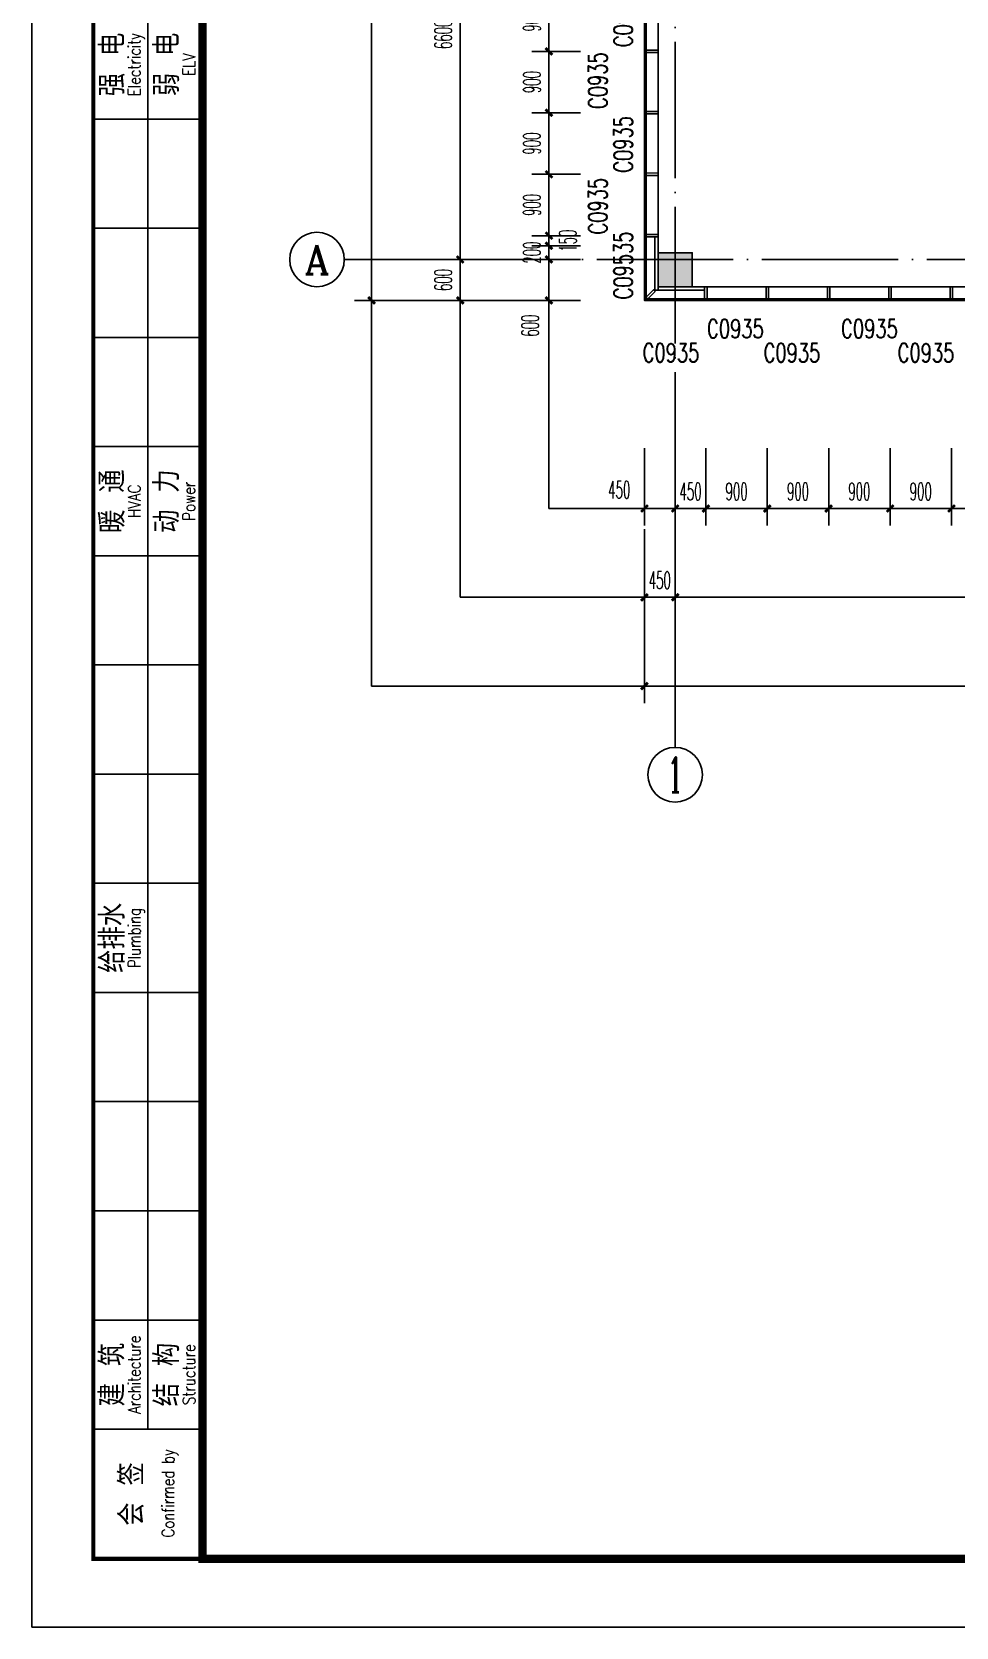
# Model space of a CAD drawing. Header units: millimetres. Extents: x -13830 to 215738, y -24143 to 193994.
# Drawn here: x -3452 to 10095, y 64957 to 88334 of the extents above; entities that cross this region are included whole.
import ezdxf
from ezdxf.enums import TextEntityAlignment as Align

# ---------------------------------------------------------------- set-up
doc = ezdxf.new("R2010")
doc.units = ezdxf.units.MM
doc.header["$LTSCALE"] = 100
doc.linetypes.add('DOTE', pattern=[2.42, 2, -0.2, 0.02, -0.2])
doc.layers.get('0').update_dxf_attribs({"linetype": 'CONTINUOUS'})
doc.layers.get('DEFPOINTS').update_dxf_attribs({"linetype": 'CONTINUOUS'})
for name, color, linetype in [('A-Drain-Well', 201, 'CONTINUOUS'), ('AXIS', 3, 'CONTINUOUS'), ('AXIS_TEXT', 7, 'CONTINUOUS'), ('COLUMN', 9, 'CONTINUOUS'), ('CURTWALL', 4, 'CONTINUOUS'), ('DOTE', 8, 'CONTINUOUS'), ('MCST 2F$0$A-_WIND----_E-', 4, 'CONTINUOUS'), ('PUB_DIM', 3, 'CONTINUOUS'), ('PUB_HATCH', 8, 'CONTINUOUS'), ('RAIL', 163, 'CONTINUOUS'), ('TK HAHA', 1, 'CONTINUOUS'), ('WINDOW', 4, 'CONTINUOUS'), ('WINDOW_TEXT', 7, 'CONTINUOUS'), ('图框', 7, 'CONTINUOUS')]:
    doc.layers.add(name, color=color, linetype=linetype)
doc.styles.add('_TCH_AXIS', font='COMPLEX', dxfattribs={"bigfont": 'GBCBIG'})
doc.styles.add('_TCH_WINDOW', font='SIMPLEX', dxfattribs={"height": 3.5, "bigfont": 'GBCBIG'})
doc.styles.add('COMPLEX', font='COMPLEX')
doc.styles.add('DIM_FONT_T3', font='SIMPLEX', dxfattribs={"width": 0.494118, "bigfont": 'GBCBIG'})
doc.styles.add('TKZ2_tjkts.shx', font='tjromant.shx', dxfattribs={"bigfont": 'tjkts.shx'})
doc.dimstyles.new('_TCH_ARCH&&100', dxfattribs={"dimtxt": 255, "dimasz": 100, "dimexe": 250, "dimexo": 300, "dimgap": 122.5, "dimtad": 1, "dimdec": 0, "dimzin": 0, "dimdsep": 46, "dimtxsty": 'DIM_FONT_T3', "dimblk": 'ARCHTICK', "dimcen": 0.09, "dimclrt": 7, "dimazin": 0, "dimtfac": 1, "dimtdec": 0, "dimtix": 1, "dimtmove": 2, "dimatfit": 3, "dimldrblk": 'ARCHTICK', "dimfxl": 1, "dimtolj": 1, "dimtzin": 0, "dimarcsym": 0})

# ---------------------------------------------------------------- blocks, each defined once
blk = doc.blocks.new('TJAD_TK_A1')
for p, q in [((517.38, 385.45), (517.38, 641.45)), ((509.38, 577.45), (525.38, 577.45)), ((509.38, 561.45), (525.38, 561.45)), ((509.38, 545.45), (525.38, 545.45)), ((509.38, 529.45), (525.38, 529.45)), ((509.38, 513.45), (525.38, 513.45)), ((509.38, 497.45), (525.38, 497.45)), ((509.38, 481.45), (525.38, 481.45)), ((509.38, 465.45), (525.38, 465.45)), ((509.38, 449.45), (525.38, 449.45)), ((509.38, 433.45), (525.38, 433.45)), ((509.38, 417.45), (525.38, 417.45)), ((509.38, 401.45), (525.38, 401.45)), ((517.38, 401.45), (517.38, 385.45)), ((509.38, 385.45), (525.38, 385.45))]:
    blk.add_line(p, q)
at = {"layer": '图框'}
for q in [(500.38, 950.45), (1341.38, 356.45)]:
    blk.add_line((500.38, 356.45), q, dxfattribs=at)
at = {"layer": '图框', "const_width": 1.2}
blk.add_lwpolyline([(1331.38, 940.45), (525.38, 940.45), (525.38, 366.45), (1331.38, 366.45)], close=True, dxfattribs=at)
at = {"layer": '图框', "const_width": 0.6}
blk.add_lwpolyline([(525.38, 366.45), (509.38, 366.45), (509.38, 641.45), (525.38, 641.45)], dxfattribs=at)
at = {"style": 'TKZ2_tjkts.shx'}
for s, p in [('强 电', (512.17, 585.45)), ('弱 电', (520.17, 585.45)), ('暖 通', (512.17, 521.45)), ('动 力', (520.17, 521.45)), ('给排水', (512.17, 457.45)), ('建 筑', (512.17, 393.45)), ('结 构', (520.17, 393.45)), ('会 签', (515, 375.95))]:
    blk.add_text(s, height=3.6, rotation=90, dxfattribs=at).set_placement(p, align=Align.MIDDLE_CENTER)
at = {"style": 'TKZ2_tjkts.shx', "width": 0.8}
for s, p in [('Electricity', (515.4, 585.45)), ('ELV', (523.4, 585.45)), ('HVAC', (515.4, 521.45)), ('Power', (523.4, 521.45)), ('Plumbing', (515.4, 457.45)), ('Architecture', (515.4, 393.45)), ('Structure', (523.4, 393.45)), ('Confirmed by', (520.33, 376.06))]:
    blk.add_text(s, height=1.8, rotation=90, dxfattribs=at).set_placement(p, align=Align.MIDDLE_CENTER)
blk = doc.blocks.new('180703-expo')
at = {"layer": '图框'}
blk.add_blockref('TJAD_TK_A1', (-500.38, -356.45), dxfattribs=at)
blk = doc.blocks.new('_AXISO')
blk.add_circle((0, 0), 0.5)
at = {"layer": 'AXIS_TEXT', "style": 'COMPLEX', "width": 1.041667}
blk.add_attdef('A', text='', height=0.56, dxfattribs=at).set_placement((-0.25, -0.28), (0.25, -0.28), align=Align.FIT)
blk = doc.blocks.new('_ArchTick')
at = {"color": 0, "linetype": 'ByBlock', "const_width": 0.4}
blk.add_lwpolyline([(-0.5, -0.5), (0.5, 0.5)], dxfattribs=at)
blk = doc.blocks.new('*D1024')
at = {"layer": 'AXIS', "color": 0, "lineweight": -2, "transparency": 16777216}
for p, q in [((-450, -3900), (-450, -6450)), ((19400, -3900), (19400, -6450)), ((-450, -6200), (19400, -6200))]:
    blk.add_line(p, q, dxfattribs=at)
at = {"layer": 'DEFPOINTS', "color": 0, "transparency": 16777216}
for p in [(-450, -3600), (19400, -3600), (19400, -6200)]:
    blk.add_point(p, dxfattribs=at)
at = {"layer": 'AXIS', "color": 0, "lineweight": -2, "transparency": 16777216, "xscale": 100, "yscale": 100, "zscale": 100, "rotation": 180}
blk.add_blockref('_ArchTick', (-450, -6200), dxfattribs=at)
at = {"layer": 'AXIS', "color": 0, "lineweight": -2, "transparency": 16777216, "xscale": 100, "yscale": 100, "zscale": 100}
blk.add_blockref('_ArchTick', (19400, -6200), dxfattribs=at)
at = {"layer": 'AXIS', "color": 7, "transparency": 16777216, "insert": (9475, -5950), "char_height": 255, "attachment_point": 5, "style": 'DIM_FONT_T3'}
blk.add_mtext('\\A1;19850', dxfattribs=at)
blk = doc.blocks.new('*D1025')
at = {"layer": 'AXIS', "color": 0, "lineweight": -2, "transparency": 16777216}
for p, q in [((-450, -3900), (-450, -5150)), ((0, -3900), (0, -5150)), ((-450, -4900), (-550, -4900)), ((-450, -4900), (0, -4900)), ((0, -4900), (100, -4900))]:
    blk.add_line(p, q, dxfattribs=at)
at = {"layer": 'DEFPOINTS', "color": 0, "transparency": 16777216}
for p in [(-450, -3600), (0, -3600), (0, -4900)]:
    blk.add_point(p, dxfattribs=at)
at = {"layer": 'AXIS', "color": 0, "lineweight": -2, "transparency": 16777216, "xscale": 100, "yscale": 100, "zscale": 100}
blk.add_blockref('_ArchTick', (-450, -4900), dxfattribs=at)
at = {"layer": 'AXIS', "color": 0, "lineweight": -2, "transparency": 16777216, "xscale": 100, "yscale": 100, "zscale": 100, "rotation": 180}
blk.add_blockref('_ArchTick', (0, -4900), dxfattribs=at)
at = {"layer": 'AXIS', "color": 7, "transparency": 16777216, "insert": (-225, -4650), "char_height": 255, "attachment_point": 5, "style": 'DIM_FONT_T3'}
blk.add_mtext('\\A1;450', dxfattribs=at)
blk = doc.blocks.new('*D1026')
at = {"layer": 'AXIS', "color": 0, "lineweight": -2, "transparency": 16777216}
for p, q in [((0, -3900), (0, -5150)), ((9200, -3900), (9200, -5150)), ((0, -4900), (9200, -4900))]:
    blk.add_line(p, q, dxfattribs=at)
at = {"layer": 'DEFPOINTS', "color": 0, "transparency": 16777216}
for p in [(0, -3600), (9200, -3600), (9200, -4900)]:
    blk.add_point(p, dxfattribs=at)
at = {"layer": 'AXIS', "color": 0, "lineweight": -2, "transparency": 16777216, "xscale": 100, "yscale": 100, "zscale": 100, "rotation": 180}
blk.add_blockref('_ArchTick', (0, -4900), dxfattribs=at)
at = {"layer": 'AXIS', "color": 0, "lineweight": -2, "transparency": 16777216, "xscale": 100, "yscale": 100, "zscale": 100}
blk.add_blockref('_ArchTick', (9200, -4900), dxfattribs=at)
at = {"layer": 'AXIS', "color": 7, "transparency": 16777216, "insert": (4600, -4650), "char_height": 255, "attachment_point": 5, "style": 'DIM_FONT_T3'}
blk.add_mtext('\\A1;9200', dxfattribs=at)
blk = doc.blocks.new('*D1043')
at = {"layer": 'AXIS', "color": 0, "lineweight": -2, "transparency": 16777216}
for p, q in [((-2043, 28050), (-4700, 28050)), ((-4450, -550), (-4450, 28050)), ((-2043, -550), (-4700, -550))]:
    blk.add_line(p, q, dxfattribs=at)
at = {"layer": 'DEFPOINTS', "color": 0, "transparency": 16777216}
for p in [(-4450, 28050), (-1743, 28050), (-1743, -550)]:
    blk.add_point(p, dxfattribs=at)
at = {"layer": 'AXIS', "color": 0, "lineweight": -2, "transparency": 16777216, "xscale": 100, "yscale": 100, "zscale": 100}
for p, rotation in [((-4450, 28050), 90), ((-4450, -550), 270)]:
    blk.add_blockref('_ArchTick', p, dxfattribs=dict(at, rotation=rotation))
at = {"layer": 'AXIS', "color": 7, "transparency": 16777216, "insert": (-4700, 13750), "char_height": 255, "attachment_point": 5, "rotation": 90, "style": 'DIM_FONT_T3'}
blk.add_mtext('\\A1;28600', dxfattribs=at)
blk = doc.blocks.new('*D1044')
at = {"layer": 'AXIS', "color": 0, "lineweight": -2, "transparency": 16777216}
for p, q in [((-2150, 50), (-3400, 50)), ((-3150, -550), (-3150, 50)), ((-2150, -550), (-3400, -550))]:
    blk.add_line(p, q, dxfattribs=at)
at = {"layer": 'DEFPOINTS', "color": 0, "transparency": 16777216}
for p in [(-3150, 50), (-1850, 50), (-1850, -550)]:
    blk.add_point(p, dxfattribs=at)
at = {"layer": 'AXIS', "color": 0, "lineweight": -2, "transparency": 16777216, "xscale": 100, "yscale": 100, "zscale": 100}
for p, rotation in [((-3150, 50), 90), ((-3150, -550), 270)]:
    blk.add_blockref('_ArchTick', p, dxfattribs=dict(at, rotation=rotation))
at = {"layer": 'AXIS', "color": 7, "transparency": 16777216, "insert": (-3400, -250), "char_height": 255, "attachment_point": 5, "rotation": 90, "style": 'DIM_FONT_T3'}
blk.add_mtext('\\A1;600', dxfattribs=at)
blk = doc.blocks.new('*D1045')
at = {"layer": 'AXIS', "color": 0, "lineweight": -2, "transparency": 16777216}
for p, q in [((-2150, 6650), (-3400, 6650)), ((-3150, 50), (-3150, 6650)), ((-2150, 50), (-3400, 50))]:
    blk.add_line(p, q, dxfattribs=at)
at = {"layer": 'DEFPOINTS', "color": 0, "transparency": 16777216}
for p in [(-3150, 6650), (-1850, 6650), (-1850, 50)]:
    blk.add_point(p, dxfattribs=at)
at = {"layer": 'AXIS', "color": 0, "lineweight": -2, "transparency": 16777216, "xscale": 100, "yscale": 100, "zscale": 100}
for p, rotation in [((-3150, 6650), 90), ((-3150, 50), 270)]:
    blk.add_blockref('_ArchTick', p, dxfattribs=dict(at, rotation=rotation))
at = {"layer": 'AXIS', "color": 7, "transparency": 16777216, "insert": (-3400, 3350), "char_height": 255, "attachment_point": 5, "rotation": 90, "style": 'DIM_FONT_T3'}
blk.add_mtext('\\A1;6600', dxfattribs=at)
blk = doc.blocks.new('MCST 2F$0$ELDERLY CARE MULLION')
at = {"layer": 'MCST 2F$0$A-_WIND----_E-'}
blk.add_lwpolyline([(155290, -76416), (155378, -76568), (155408, -76550), (155321, -76399)], close=True, dxfattribs=at)
blk = doc.blocks.new('一层幕墙')
blk.add_lwpolyline([(20239, 10375), (20239, 10410), (20264, 10410), (20264, 10375)], close=True)
at = {"layer": 'MCST 2F$0$A-_WIND----_E-', "color": 8}
for points in [[(20264, 10410), (20264, 14975), (-486, 14975), (-486, -475), (6514, -475)], [(20239, 10410), (20239, 14950), (-461, 14950), (-461, -450), (6514, -450)]]:
    blk.add_lwpolyline(points, dxfattribs=at)
at = {"layer": 'MCST 2F$0$A-_WIND----_E-'}
blk.add_lwpolyline([(20252, 10410), (20252, 14962), (-473, 14962), (-473, -463), (6514, -463)], dxfattribs=at)
for points in [[(-461, 14925), (-355, 14819), (-330, 14844), (-436, 14950)], [(20133, 14819), (20239, 14925), (20214, 14950), (20108, 14844)]]:
    blk.add_lwpolyline(points, close=True, dxfattribs=at)
at = {"xscale": -1}
for p, rotation in [((96759, 158774), 29.99999999999988), ((97659, 158774), 29.99999999999988), ((98559, 158774), 29.99999999999988), ((99459, 158774), 29.99999999999988), ((100359, 158774), 29.99999999999988), ((101259, 158774), 29.99999999999988), ((102159, 158774), 29.99999999999988), ((103059, 158774), 29.99999999999988), ((103959, 158774), 29.99999999999988), ((104859, 158774), 29.99999999999988), ((105759, 158774), 29.99999999999988), ((106659, 158774), 29.99999999999988), ((107559, 158774), 29.99999999999988), ((108459, 158774), 29.99999999999988), ((109359, 158774), 29.99999999999988), ((110259, 158774), 29.99999999999988), ((111159, 158774), 29.99999999999988), ((112059, 158774), 29.99999999999988), ((112959, 158774), 29.99999999999988), ((113859, 158774), 29.99999999999988), ((114759, 158774), 29.99999999999988), ((115659, 158774), 29.99999999999988), ((-144284, 110370), 119.9999999999999), ((164063, -82220), 299.9999999999999), ((-144284, 109470), 119.9999999999999), ((164063, -83120), 299.9999999999999), ((-144284, 108570), 119.9999999999999), ((164063, -84020), 299.9999999999999), ((-144284, 107670), 119.9999999999999), ((164063, -84920), 299.9999999999999), ((-144284, 106770), 119.9999999999999), ((164063, -85902), 299.9999999999999), ((-144284, 105870), 119.9999999999999), ((-144284, 104970), 119.9999999999999), ((-144284, 104070), 119.9999999999999), ((-144284, 103170), 119.9999999999999), ((-144284, 102270), 119.9999999999999), ((-144284, 101370), 119.9999999999999), ((-144284, 100470), 119.9999999999999), ((-144284, 99570), 119.9999999999999), ((-144284, 98670), 119.9999999999999), ((-144284, 97770), 119.9999999999999), ((-144284, 96870), 119.9999999999999), ((-96081, -144274), 209.9999999999999), ((-94981, -144274), 209.9999999999999), ((-94281, -144274), 209.9999999999999), ((-93381, -144274), 209.9999999999999), ((-92481, -144274), 209.9999999999999), ((-91581, -144274), 209.9999999999999), ((-90681, -144274), 209.9999999999999), ((-89763, -144274), 209.9999999999999)]:
    blk.add_blockref('MCST 2F$0$ELDERLY CARE MULLION', p, dxfattribs=dict(at, rotation=rotation))
blk = doc.blocks.new('_FZH')
blk.add_lwpolyline([(-0.5, -0.5), (0.5, -0.5), (0.5, 0.5), (-0.5, 0.5)], close=True)
at = {"layer": 'PUB_HATCH'}
blk.add_solid([(-0.5, -0.5), (0.5, -0.5), (-0.5, 0.5), (0.5, 0.5)], dxfattribs=at)
blk = doc.blocks.new('sfdsfsfdsdfs10')
at = {"layer": 'COLUMN', "color": 3, "xscale": 500.0000000006985, "yscale": 500.0000000006985, "zscale": 500.0000000006985, "rotation": 270}
blk.add_blockref('_FZH', (650, 450), dxfattribs=at)
blk = doc.blocks.new('*D855')
at = {"layer": 'DEFPOINTS', "color": 0, "transparency": 16777216}
for p in [(4127, 84999), (4890, 84999), (4890, 84399)]:
    blk.add_point(p, dxfattribs=at)
at = {"layer": 'PUB_DIM', "color": 0, "lineweight": -2, "transparency": 16777216}
for p, q in [((4590, 84999), (3877, 84999)), ((4127, 84399), (4127, 84999)), ((4590, 84399), (3877, 84399))]:
    blk.add_line(p, q, dxfattribs=at)
at = {"layer": 'PUB_DIM', "color": 0, "lineweight": -2, "transparency": 16777216, "xscale": 100, "yscale": 100, "zscale": 100}
for p, rotation in [((4127, 84999), 90), ((4127, 84399), 270)]:
    blk.add_blockref('_ArchTick', p, dxfattribs=dict(at, rotation=rotation))
at = {"layer": 'PUB_DIM', "color": 7, "transparency": 16777216, "insert": (3852, 84029), "char_height": 255, "attachment_point": 5, "rotation": 90, "style": 'DIM_FONT_T3'}
blk.add_mtext('\\A1;600', dxfattribs=at)
blk = doc.blocks.new('*D856')
at = {"layer": 'DEFPOINTS', "color": 0, "transparency": 16777216}
for p in [(4127, 85199), (4890, 85199), (4890, 84999)]:
    blk.add_point(p, dxfattribs=at)
at = {"layer": 'PUB_DIM', "color": 0, "lineweight": -2, "transparency": 16777216}
for p, q in [((4590, 85199), (3877, 85199)), ((4127, 85199), (4127, 85299)), ((4127, 84999), (4127, 85199)), ((4590, 84999), (3877, 84999)), ((4127, 84999), (4127, 84899))]:
    blk.add_line(p, q, dxfattribs=at)
at = {"layer": 'PUB_DIM', "color": 0, "lineweight": -2, "transparency": 16777216, "xscale": 100, "yscale": 100, "zscale": 100}
for p, rotation in [((4127, 85199), 270), ((4127, 84999), 90)]:
    blk.add_blockref('_ArchTick', p, dxfattribs=dict(at, rotation=rotation))
at = {"layer": 'PUB_DIM', "color": 7, "transparency": 16777216, "insert": (3877, 85099), "char_height": 255, "attachment_point": 5, "rotation": 90, "style": 'DIM_FONT_T3'}
blk.add_mtext('\\A1;200', dxfattribs=at)
blk = doc.blocks.new('*D857')
at = {"layer": 'DEFPOINTS', "color": 0, "transparency": 16777216}
for p in [(4127, 85348), (4890, 85348), (4890, 85199)]:
    blk.add_point(p, dxfattribs=at)
at = {"layer": 'PUB_DIM', "color": 0, "lineweight": -2, "transparency": 16777216}
for p, q in [((4590, 85348), (3877, 85348)), ((4127, 85348), (4127, 85448)), ((4127, 85199), (4127, 85348)), ((4590, 85199), (3877, 85199)), ((4127, 85199), (4127, 85099))]:
    blk.add_line(p, q, dxfattribs=at)
at = {"layer": 'PUB_DIM', "color": 0, "lineweight": -2, "transparency": 16777216, "xscale": 100, "yscale": 100, "zscale": 100}
for p, rotation in [((4127, 85348), 270), ((4127, 85199), 90)]:
    blk.add_blockref('_ArchTick', p, dxfattribs=dict(at, rotation=rotation))
at = {"layer": 'PUB_DIM', "color": 7, "transparency": 16777216, "insert": (4402, 85273), "char_height": 255, "attachment_point": 5, "rotation": 90, "style": 'DIM_FONT_T3'}
blk.add_mtext('\\A1;150', dxfattribs=at)
blk = doc.blocks.new('*D858')
at = {"layer": 'DEFPOINTS', "color": 0, "transparency": 16777216}
for p in [(4127, 86248), (4890, 86248), (4890, 85348)]:
    blk.add_point(p, dxfattribs=at)
at = {"layer": 'PUB_DIM', "color": 0, "lineweight": -2, "transparency": 16777216}
for p, q in [((4590, 86248), (3877, 86248)), ((4127, 85348), (4127, 86248)), ((4590, 85348), (3877, 85348))]:
    blk.add_line(p, q, dxfattribs=at)
at = {"layer": 'PUB_DIM', "color": 0, "lineweight": -2, "transparency": 16777216, "xscale": 100, "yscale": 100, "zscale": 100}
for p, rotation in [((4127, 86248), 90), ((4127, 85348), 270)]:
    blk.add_blockref('_ArchTick', p, dxfattribs=dict(at, rotation=rotation))
at = {"layer": 'PUB_DIM', "color": 7, "transparency": 16777216, "insert": (3877, 85798), "char_height": 255, "attachment_point": 5, "rotation": 90, "style": 'DIM_FONT_T3'}
blk.add_mtext('\\A1;900', dxfattribs=at)
blk = doc.blocks.new('*D859')
at = {"layer": 'DEFPOINTS', "color": 0, "transparency": 16777216}
for p in [(4127, 87148), (4890, 87148), (4890, 86248)]:
    blk.add_point(p, dxfattribs=at)
at = {"layer": 'PUB_DIM', "color": 0, "lineweight": -2, "transparency": 16777216}
for p, q in [((4590, 87148), (3877, 87148)), ((4127, 86248), (4127, 87148)), ((4590, 86248), (3877, 86248))]:
    blk.add_line(p, q, dxfattribs=at)
at = {"layer": 'PUB_DIM', "color": 0, "lineweight": -2, "transparency": 16777216, "xscale": 100, "yscale": 100, "zscale": 100}
for p, rotation in [((4127, 87148), 90), ((4127, 86248), 270)]:
    blk.add_blockref('_ArchTick', p, dxfattribs=dict(at, rotation=rotation))
at = {"layer": 'PUB_DIM', "color": 7, "transparency": 16777216, "insert": (3877, 86698), "char_height": 255, "attachment_point": 5, "rotation": 90, "style": 'DIM_FONT_T3'}
blk.add_mtext('\\A1;900', dxfattribs=at)
blk = doc.blocks.new('*D860')
at = {"layer": 'DEFPOINTS', "color": 0, "transparency": 16777216}
for p in [(4127, 88048), (4890, 88048), (4890, 87148)]:
    blk.add_point(p, dxfattribs=at)
at = {"layer": 'PUB_DIM', "color": 0, "lineweight": -2, "transparency": 16777216}
for p, q in [((4590, 88048), (3877, 88048)), ((4127, 87148), (4127, 88048)), ((4590, 87148), (3877, 87148))]:
    blk.add_line(p, q, dxfattribs=at)
at = {"layer": 'PUB_DIM', "color": 0, "lineweight": -2, "transparency": 16777216, "xscale": 100, "yscale": 100, "zscale": 100}
for p, rotation in [((4127, 88048), 90), ((4127, 87148), 270)]:
    blk.add_blockref('_ArchTick', p, dxfattribs=dict(at, rotation=rotation))
at = {"layer": 'PUB_DIM', "color": 7, "transparency": 16777216, "insert": (3877, 87598), "char_height": 255, "attachment_point": 5, "rotation": 90, "style": 'DIM_FONT_T3'}
blk.add_mtext('\\A1;900', dxfattribs=at)
blk = doc.blocks.new('*D861')
at = {"layer": 'DEFPOINTS', "color": 0, "transparency": 16777216}
for p in [(4127, 88948), (4890, 88948), (4890, 88048)]:
    blk.add_point(p, dxfattribs=at)
at = {"layer": 'PUB_DIM', "color": 0, "lineweight": -2, "transparency": 16777216}
for p, q in [((4590, 88948), (3877, 88948)), ((4127, 88048), (4127, 88948)), ((4590, 88048), (3877, 88048))]:
    blk.add_line(p, q, dxfattribs=at)
at = {"layer": 'PUB_DIM', "color": 0, "lineweight": -2, "transparency": 16777216, "xscale": 100, "yscale": 100, "zscale": 100}
for p, rotation in [((4127, 88948), 90), ((4127, 88048), 270)]:
    blk.add_blockref('_ArchTick', p, dxfattribs=dict(at, rotation=rotation))
at = {"layer": 'PUB_DIM', "color": 7, "transparency": 16777216, "insert": (3877, 88498), "char_height": 255, "attachment_point": 5, "rotation": 90, "style": 'DIM_FONT_T3'}
blk.add_mtext('\\A1;900', dxfattribs=at)
blk = doc.blocks.new('*D976')
at = {"layer": 'DEFPOINTS', "color": 0, "transparency": 16777216}
for p in [(5527, 82532), (5977, 82532), (5977, 81349)]:
    blk.add_point(p, dxfattribs=at)
at = {"layer": 'PUB_DIM', "color": 0, "lineweight": -2, "transparency": 16777216}
for p, q in [((5527, 82232), (5527, 81099)), ((5977, 82232), (5977, 81099)), ((5527, 81349), (5977, 81349))]:
    blk.add_line(p, q, dxfattribs=at)
at = {"layer": 'PUB_DIM', "color": 0, "lineweight": -2, "transparency": 16777216, "xscale": 100, "yscale": 100, "zscale": 100, "rotation": 180}
blk.add_blockref('_ArchTick', (5527, 81349), dxfattribs=at)
at = {"layer": 'PUB_DIM', "color": 0, "lineweight": -2, "transparency": 16777216, "xscale": 100, "yscale": 100, "zscale": 100}
blk.add_blockref('_ArchTick', (5977, 81349), dxfattribs=at)
at = {"layer": 'PUB_DIM', "color": 7, "transparency": 16777216, "insert": (5157, 81624), "char_height": 255, "attachment_point": 5, "style": 'DIM_FONT_T3'}
blk.add_mtext('\\A1;450', dxfattribs=at)
blk = doc.blocks.new('*D977')
at = {"layer": 'DEFPOINTS', "color": 0, "transparency": 16777216}
for p in [(5977, 82532), (6427, 82532), (6427, 81349)]:
    blk.add_point(p, dxfattribs=at)
at = {"layer": 'PUB_DIM', "color": 0, "lineweight": -2, "transparency": 16777216}
for p, q in [((5977, 82232), (5977, 81099)), ((6427, 82232), (6427, 81099)), ((5977, 81349), (5877, 81349)), ((5977, 81349), (6427, 81349)), ((6427, 81349), (6527, 81349))]:
    blk.add_line(p, q, dxfattribs=at)
at = {"layer": 'PUB_DIM', "color": 0, "lineweight": -2, "transparency": 16777216, "xscale": 100, "yscale": 100, "zscale": 100}
blk.add_blockref('_ArchTick', (5977, 81349), dxfattribs=at)
at = {"layer": 'PUB_DIM', "color": 0, "lineweight": -2, "transparency": 16777216, "xscale": 100, "yscale": 100, "zscale": 100, "rotation": 180}
blk.add_blockref('_ArchTick', (6427, 81349), dxfattribs=at)
at = {"layer": 'PUB_DIM', "color": 7, "transparency": 16777216, "insert": (6202, 81599), "char_height": 255, "attachment_point": 5, "style": 'DIM_FONT_T3'}
blk.add_mtext('\\A1;450', dxfattribs=at)
blk = doc.blocks.new('*D978')
at = {"layer": 'DEFPOINTS', "color": 0, "transparency": 16777216}
for p in [(6427, 82532), (7327, 82532), (7327, 81349)]:
    blk.add_point(p, dxfattribs=at)
at = {"layer": 'PUB_DIM', "color": 0, "lineweight": -2, "transparency": 16777216}
for p, q in [((6427, 82232), (6427, 81099)), ((7327, 82232), (7327, 81099)), ((6427, 81349), (7327, 81349))]:
    blk.add_line(p, q, dxfattribs=at)
at = {"layer": 'PUB_DIM', "color": 0, "lineweight": -2, "transparency": 16777216, "xscale": 100, "yscale": 100, "zscale": 100, "rotation": 180}
blk.add_blockref('_ArchTick', (6427, 81349), dxfattribs=at)
at = {"layer": 'PUB_DIM', "color": 0, "lineweight": -2, "transparency": 16777216, "xscale": 100, "yscale": 100, "zscale": 100}
blk.add_blockref('_ArchTick', (7327, 81349), dxfattribs=at)
at = {"layer": 'PUB_DIM', "color": 7, "transparency": 16777216, "insert": (6877, 81599), "char_height": 255, "attachment_point": 5, "style": 'DIM_FONT_T3'}
blk.add_mtext('\\A1;900', dxfattribs=at)
blk = doc.blocks.new('*D979')
at = {"layer": 'DEFPOINTS', "color": 0, "transparency": 16777216}
for p in [(7327, 82532), (8227, 82532), (8227, 81349)]:
    blk.add_point(p, dxfattribs=at)
at = {"layer": 'PUB_DIM', "color": 0, "lineweight": -2, "transparency": 16777216}
for p, q in [((7327, 82232), (7327, 81099)), ((8227, 82232), (8227, 81099)), ((7327, 81349), (8227, 81349))]:
    blk.add_line(p, q, dxfattribs=at)
at = {"layer": 'PUB_DIM', "color": 0, "lineweight": -2, "transparency": 16777216, "xscale": 100, "yscale": 100, "zscale": 100, "rotation": 180}
blk.add_blockref('_ArchTick', (7327, 81349), dxfattribs=at)
at = {"layer": 'PUB_DIM', "color": 0, "lineweight": -2, "transparency": 16777216, "xscale": 100, "yscale": 100, "zscale": 100}
blk.add_blockref('_ArchTick', (8227, 81349), dxfattribs=at)
at = {"layer": 'PUB_DIM', "color": 7, "transparency": 16777216, "insert": (7777, 81599), "char_height": 255, "attachment_point": 5, "style": 'DIM_FONT_T3'}
blk.add_mtext('\\A1;900', dxfattribs=at)
blk = doc.blocks.new('*D980')
at = {"layer": 'DEFPOINTS', "color": 0, "transparency": 16777216}
for p in [(8227, 82532), (9127, 82532), (9127, 81349)]:
    blk.add_point(p, dxfattribs=at)
at = {"layer": 'PUB_DIM', "color": 0, "lineweight": -2, "transparency": 16777216}
for p, q in [((8227, 82232), (8227, 81099)), ((9127, 82232), (9127, 81099)), ((8227, 81349), (9127, 81349))]:
    blk.add_line(p, q, dxfattribs=at)
at = {"layer": 'PUB_DIM', "color": 0, "lineweight": -2, "transparency": 16777216, "xscale": 100, "yscale": 100, "zscale": 100, "rotation": 180}
blk.add_blockref('_ArchTick', (8227, 81349), dxfattribs=at)
at = {"layer": 'PUB_DIM', "color": 0, "lineweight": -2, "transparency": 16777216, "xscale": 100, "yscale": 100, "zscale": 100}
blk.add_blockref('_ArchTick', (9127, 81349), dxfattribs=at)
at = {"layer": 'PUB_DIM', "color": 7, "transparency": 16777216, "insert": (8677, 81599), "char_height": 255, "attachment_point": 5, "style": 'DIM_FONT_T3'}
blk.add_mtext('\\A1;900', dxfattribs=at)
blk = doc.blocks.new('*D981')
at = {"layer": 'DEFPOINTS', "color": 0, "transparency": 16777216}
for p in [(9127, 82532), (10027, 82532), (10027, 81349)]:
    blk.add_point(p, dxfattribs=at)
at = {"layer": 'PUB_DIM', "color": 0, "lineweight": -2, "transparency": 16777216}
for p, q in [((9127, 82232), (9127, 81099)), ((10027, 82232), (10027, 81099)), ((9127, 81349), (10027, 81349))]:
    blk.add_line(p, q, dxfattribs=at)
at = {"layer": 'PUB_DIM', "color": 0, "lineweight": -2, "transparency": 16777216, "xscale": 100, "yscale": 100, "zscale": 100, "rotation": 180}
blk.add_blockref('_ArchTick', (9127, 81349), dxfattribs=at)
at = {"layer": 'PUB_DIM', "color": 0, "lineweight": -2, "transparency": 16777216, "xscale": 100, "yscale": 100, "zscale": 100}
blk.add_blockref('_ArchTick', (10027, 81349), dxfattribs=at)
at = {"layer": 'PUB_DIM', "color": 7, "transparency": 16777216, "insert": (9577, 81599), "char_height": 255, "attachment_point": 5, "style": 'DIM_FONT_T3'}
blk.add_mtext('\\A1;900', dxfattribs=at)
blk = doc.blocks.new('*D982')
at = {"layer": 'DEFPOINTS', "color": 0, "transparency": 16777216}
for p in [(10027, 82532), (10927, 82532), (10927, 81349)]:
    blk.add_point(p, dxfattribs=at)
at = {"layer": 'PUB_DIM', "color": 0, "lineweight": -2, "transparency": 16777216}
for p, q in [((10027, 82232), (10027, 81099)), ((10927, 82232), (10927, 81099)), ((10027, 81349), (10927, 81349))]:
    blk.add_line(p, q, dxfattribs=at)
at = {"layer": 'PUB_DIM', "color": 0, "lineweight": -2, "transparency": 16777216, "xscale": 100, "yscale": 100, "zscale": 100, "rotation": 180}
blk.add_blockref('_ArchTick', (10027, 81349), dxfattribs=at)
at = {"layer": 'PUB_DIM', "color": 0, "lineweight": -2, "transparency": 16777216, "xscale": 100, "yscale": 100, "zscale": 100}
blk.add_blockref('_ArchTick', (10927, 81349), dxfattribs=at)
at = {"layer": 'PUB_DIM', "color": 7, "transparency": 16777216, "insert": (10477, 81599), "char_height": 255, "attachment_point": 5, "style": 'DIM_FONT_T3'}
blk.add_mtext('\\A1;900', dxfattribs=at)
blk = doc.blocks.new('dsffsfddf')
at = {"layer": 'AXIS'}
for p, q in [((-1850, 50), (-4850, 50)), ((0, -3600), (0, -7100))]:
    blk.add_line(p, q, dxfattribs=at)
at = {"layer": 'DOTE', "linetype": 'DOTE', "ltscale": 10}
for p, q in [((0, -3600), (0, 31000)), ((25050, 50), (-1850, 50))]:
    blk.add_line(p, q, dxfattribs=at)
at = {"layer": 'AXIS'}
ref = blk.add_blockref('_AXISO', (-5250, 50), dxfattribs=dict(at, xscale=800, yscale=800, zscale=800))
ref.add_attrib('A', 'A', dxfattribs={"layer": 'AXIS_TEXT', "height": 425.2, "style": '_TCH_AXIS'}).set_placement((-5432.2, -162.6), (-5067.8, -162.6), align=Align.FIT)
ref = blk.add_blockref('_AXISO', (0, -7500), dxfattribs=dict(at, xscale=800, yscale=800, zscale=800))
ref.add_attrib('A', '1', dxfattribs={"layer": 'AXIS_TEXT', "height": 514.7, "style": '_TCH_AXIS'}).set_placement((-110.3, -7757.4), (110.3, -7757.4), align=Align.FIT)
for p1, p2, distance, picture, middle in [((-1743.4, -550), (-1743.4, 28050), 2706.6, '*D1043', (-4700, 13750)), ((-1850, 50), (-1850, 6650), 1300, '*D1045', (-3400, 3350)), ((-1850, -550), (-1850, 50), 1300, '*D1044', (-3400, -250)), ((-450, -3600), (0, -3600), -1300, '*D1025', (-225, -4650)), ((-450, -3600), (19400, -3600), -2600, '*D1024', (9475, -5950)), ((0, -3600), (9200, -3600), -1300, '*D1026', (4600, -4650))]:
    dim = blk.add_aligned_dim(p1=p1, p2=p2, distance=distance, dimstyle='_TCH_ARCH&&100', dxfattribs=at)
    dim.commit()
    dim.dimension.update_dxf_attribs({"geometry": picture, "text_midpoint": middle})
blk = doc.blocks.new('DFSFDSFSF')
at = {"layer": 'CURTWALL'}
blk.add_lwpolyline([(19450, 12650), (19450, 5650), (4000, 5650), (4000, 26400), (7300, 26400)], dxfattribs=at)
at = {"layer": 'DEFPOINTS'}
for points in [[(0, 0), (32400, 0), (32400, 39800), (0, 39800)], [(0, 0), (32400, 0), (32400, 39800), (0, 39800)], [(1300, 1300), (31100, 1300), (31100, 38500), (1300, 38500)], [(2600, 2600), (29800, 2600), (29800, 37200), (2600, 37200)]]:
    blk.add_lwpolyline(points, close=True, dxfattribs=at)
at = {"layer": 'RAIL'}
blk.add_lwpolyline([(8565, 26200), (4200, 26200), (4200, 5850), (19250, 5850), (19250, 12650)], dxfattribs=at)
at = {"layer": 'WINDOW'}
for points in [[(4150, 5800), (4150, 6582), (4200, 6582), (4200, 5800)], [(4200, 5850), (4882, 5850), (4882, 5800), (4200, 5800)]]:
    blk.add_lwpolyline(points, close=True, dxfattribs=at)
at = {"rotation": 90}
blk.add_blockref('一层幕墙', (18975, 6136), dxfattribs=at)
at = {"layer": 'A-Drain-Well'}
for name, p in [('dsffsfddf', (4450, 6200)), ('sfdsfsfdsdfs10', (3800, 5650))]:
    blk.add_blockref(name, p, dxfattribs=at)

msp = doc.modelspace()

# ---------------------------------------------------------------- linework, layer by layer
at = {"layer": 'TK HAHA', "color": 1}
msp.add_lwpolyline([(-3451.8, 124357.2), (80648.2, 124357.2), (80648.2, 64957.2), (-3451.8, 64957.2)], close=True, dxfattribs=at)

# ---------------------------------------------------------------- block references
at = {"xscale": 100, "yscale": 100, "zscale": 100}
msp.add_blockref('180703-expo', (-3451.8, 64957.2), dxfattribs=at)

# ---------------------------------------------------------------- next in the draw order: block references
at = {"layer": 'WINDOW'}
msp.add_blockref('DFSFDSFSF', (1526.6, 78748.5), dxfattribs=at)

# ---------------------------------------------------------------- next in the draw order: texts
at = {"layer": 'WINDOW_TEXT', "style": '_TCH_WINDOW', "width": 0.705882}
for s, p in [('C0935', (5352.2, 88110.2)), ('C0935', (4979.3, 87204.9)), ('C0935', (5352.2, 86270.5)), ('C0935', (4979.3, 85365.2)), ('C09535', (5352.2, 84413.8))]:
    msp.add_text(s, height=272, rotation=90, dxfattribs=at).set_placement(p)
for p in [(6444, 83848.8), (8408.8, 83848.8), (5500.1, 83496.6), (7272.9, 83496.6), (9237.8, 83496.6)]:
    msp.add_text('C0935', height=272, dxfattribs=at).set_placement(p)

# ---------------------------------------------------------------- next in the draw order: dimensions: what is measured, and where the dimension line sits
at = {"layer": 'PUB_DIM'}
for p1, p2, distance, picture, middle in [((4889.9, 88048.4), (4889.9, 88948.4), 763.2, '*D861', (3876.6, 88498.4)), ((4889.9, 87148.4), (4889.9, 88048.4), 763.2, '*D860', (3876.6, 87598.4)), ((4889.9, 86248.4), (4889.9, 87148.4), 763.2, '*D859', (3876.6, 86698.4)), ((4889.9, 85348.4), (4889.9, 86248.4), 763.2, '*D858', (3876.6, 85798.4)), ((4889.9, 84998.5), (4889.9, 85198.5), 763.2, '*D856', (3876.6, 85098.5)), ((5976.6, 82531.7), (6426.6, 82531.7), -1183.2, '*D977', (6201.6, 81598.5)), ((6426.6, 82531.7), (7326.6, 82531.7), -1183.2, '*D978', (6876.6, 81598.5)), ((7326.6, 82531.7), (8226.6, 82531.7), -1183.2, '*D979', (7776.6, 81598.5)), ((8226.6, 82531.7), (9126.6, 82531.7), -1183.2, '*D980', (8676.6, 81598.5)), ((9126.6, 82531.7), (10026.6, 82531.7), -1183.2, '*D981', (9576.6, 81598.5)), ((10026.6, 82531.7), (10926.6, 82531.7), -1183.2, '*D982', (10476.6, 81598.5))]:
    dim = msp.add_aligned_dim(p1=p1, p2=p2, distance=distance, dimstyle='_TCH_ARCH&&100', dxfattribs=at)
    dim.commit()
    dim.dimension.update_dxf_attribs({"geometry": picture, "text_midpoint": middle})
for base, p1, p2, angle, picture, middle in [((4126.6, 85348.4), (4889.9, 85198.5), (4889.9, 85348.4), 90, '*D857', (4401.6, 85273.5)), ((4126.6, 84998.5), (4889.9, 84398.5), (4889.9, 84998.5), 90, '*D855', (3851.6, 84028.5)), ((5976.6, 81348.5), (5526.6, 82531.7), (5976.6, 82531.7), 0, '*D976', (5156.6, 81623.5))]:
    dim = msp.add_linear_dim(base=base, p1=p1, p2=p2, angle=angle, dimstyle='_TCH_ARCH&&100', dxfattribs=at)
    dim.commit()
    dim.dimension.update_dxf_attribs({"geometry": picture, "text_midpoint": middle, "dimtype": 129})

doc.saveas('drawing.dxf')
